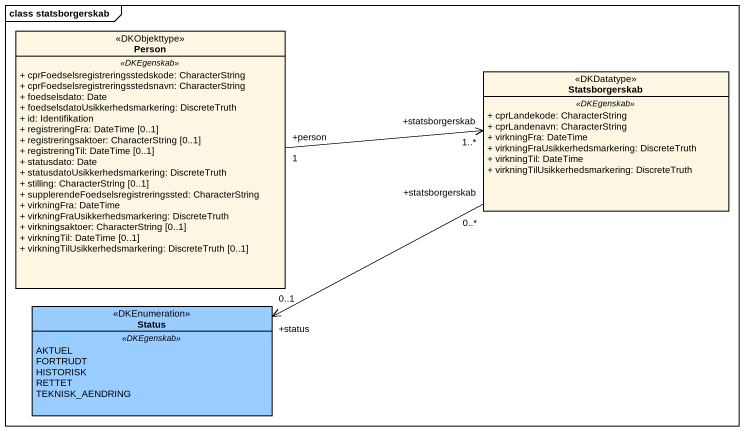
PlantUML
@startuml
mainframe class statsborgerskab
hide circle
hide empty members
skinparam classAttributeIconSize 0
class "Person" as Person_ <<DKObjekttype>> {
  .. <<DKEgenskab>> ..
  + cprFoedselsregistreringsstedskode: CharacterString
  + cprFoedselsregistreringsstedsnavn: CharacterString
  + foedselsdato: Date
  + foedselsdatoUsikkerhedsmarkering: DiscreteTruth
  + id: Identifikation
  + registreringFra: DateTime [0..1]
  + registreringsaktoer: CharacterString [0..1]
  + registreringTil: DateTime [0..1]
  + statusdato: Date
  + statusdatoUsikkerhedsmarkering: DiscreteTruth
  + stilling: CharacterString [0..1]
  + supplerendeFoedselsregistreringssted: CharacterString
  + virkningFra: DateTime
  + virkningFraUsikkerhedsmarkering: DiscreteTruth
  + virkningsaktoer: CharacterString [0..1]
  + virkningTil: DateTime [0..1]
  + virkningTilUsikkerhedsmarkering: DiscreteTruth [0..1]
}
class Statsborgerskab <<DKDatatype>> {
  .. <<DKEgenskab>> ..
  + cprLandekode: CharacterString
  + cprLandenavn: CharacterString
  + virkningFra: DateTime
  + virkningFraUsikkerhedsmarkering: DiscreteTruth
  + virkningTil: DateTime
  + virkningTilUsikkerhedsmarkering: DiscreteTruth
}
enum Status <<DKEnumeration>> #99CCFF {
  .. <<DKEgenskab>> ..
  AKTUEL
  FORTRUDT
  HISTORISK
  RETTET
  TEKNISK_AENDRING
}
Person_ "+person\n1" -right-> "+statsborgerskab\n1..*" Statsborgerskab
Statsborgerskab "+statsborgerskab\n0..*" -left-> "+status\n0..1" Status
@enduml
